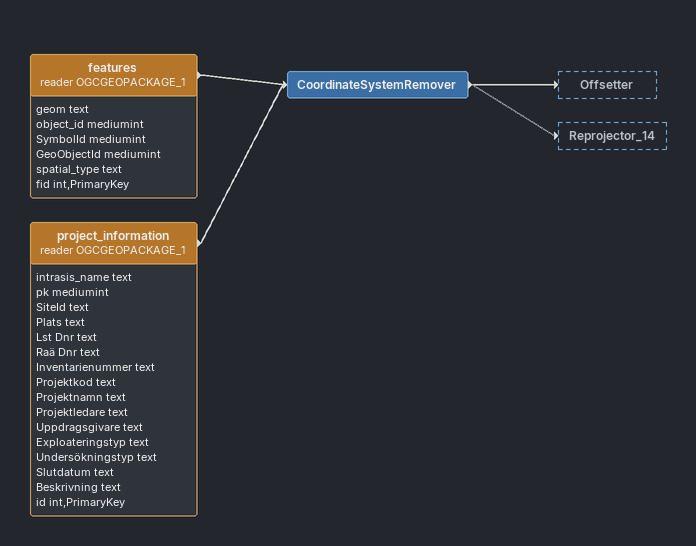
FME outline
features (reader OGCGEOPACKAGE_1)
    attributes: geom text, object_id mediumint, SymbolId mediumint, GeoObjectId mediumint, spatial_type text, fid int,PrimaryKey
    -> CoordinateSystemRemover
project_information (reader OGCGEOPACKAGE_1)
    attributes: intrasis_name text, pk mediumint, SiteId text, Plats text, Lst Dnr text, Raä Dnr text, Inventarienummer text, Projektkod text, Projektnamn text, Projektledare text, Uppdragsgivare text, Exploateringstyp text, Undersökningstyp text, Slutdatum text, Beskrivning text, id int,PrimaryKey
    -> CoordinateSystemRemover
CoordinateSystemRemover
    -> Offsetter
    -> Reprojector_14 [off]
